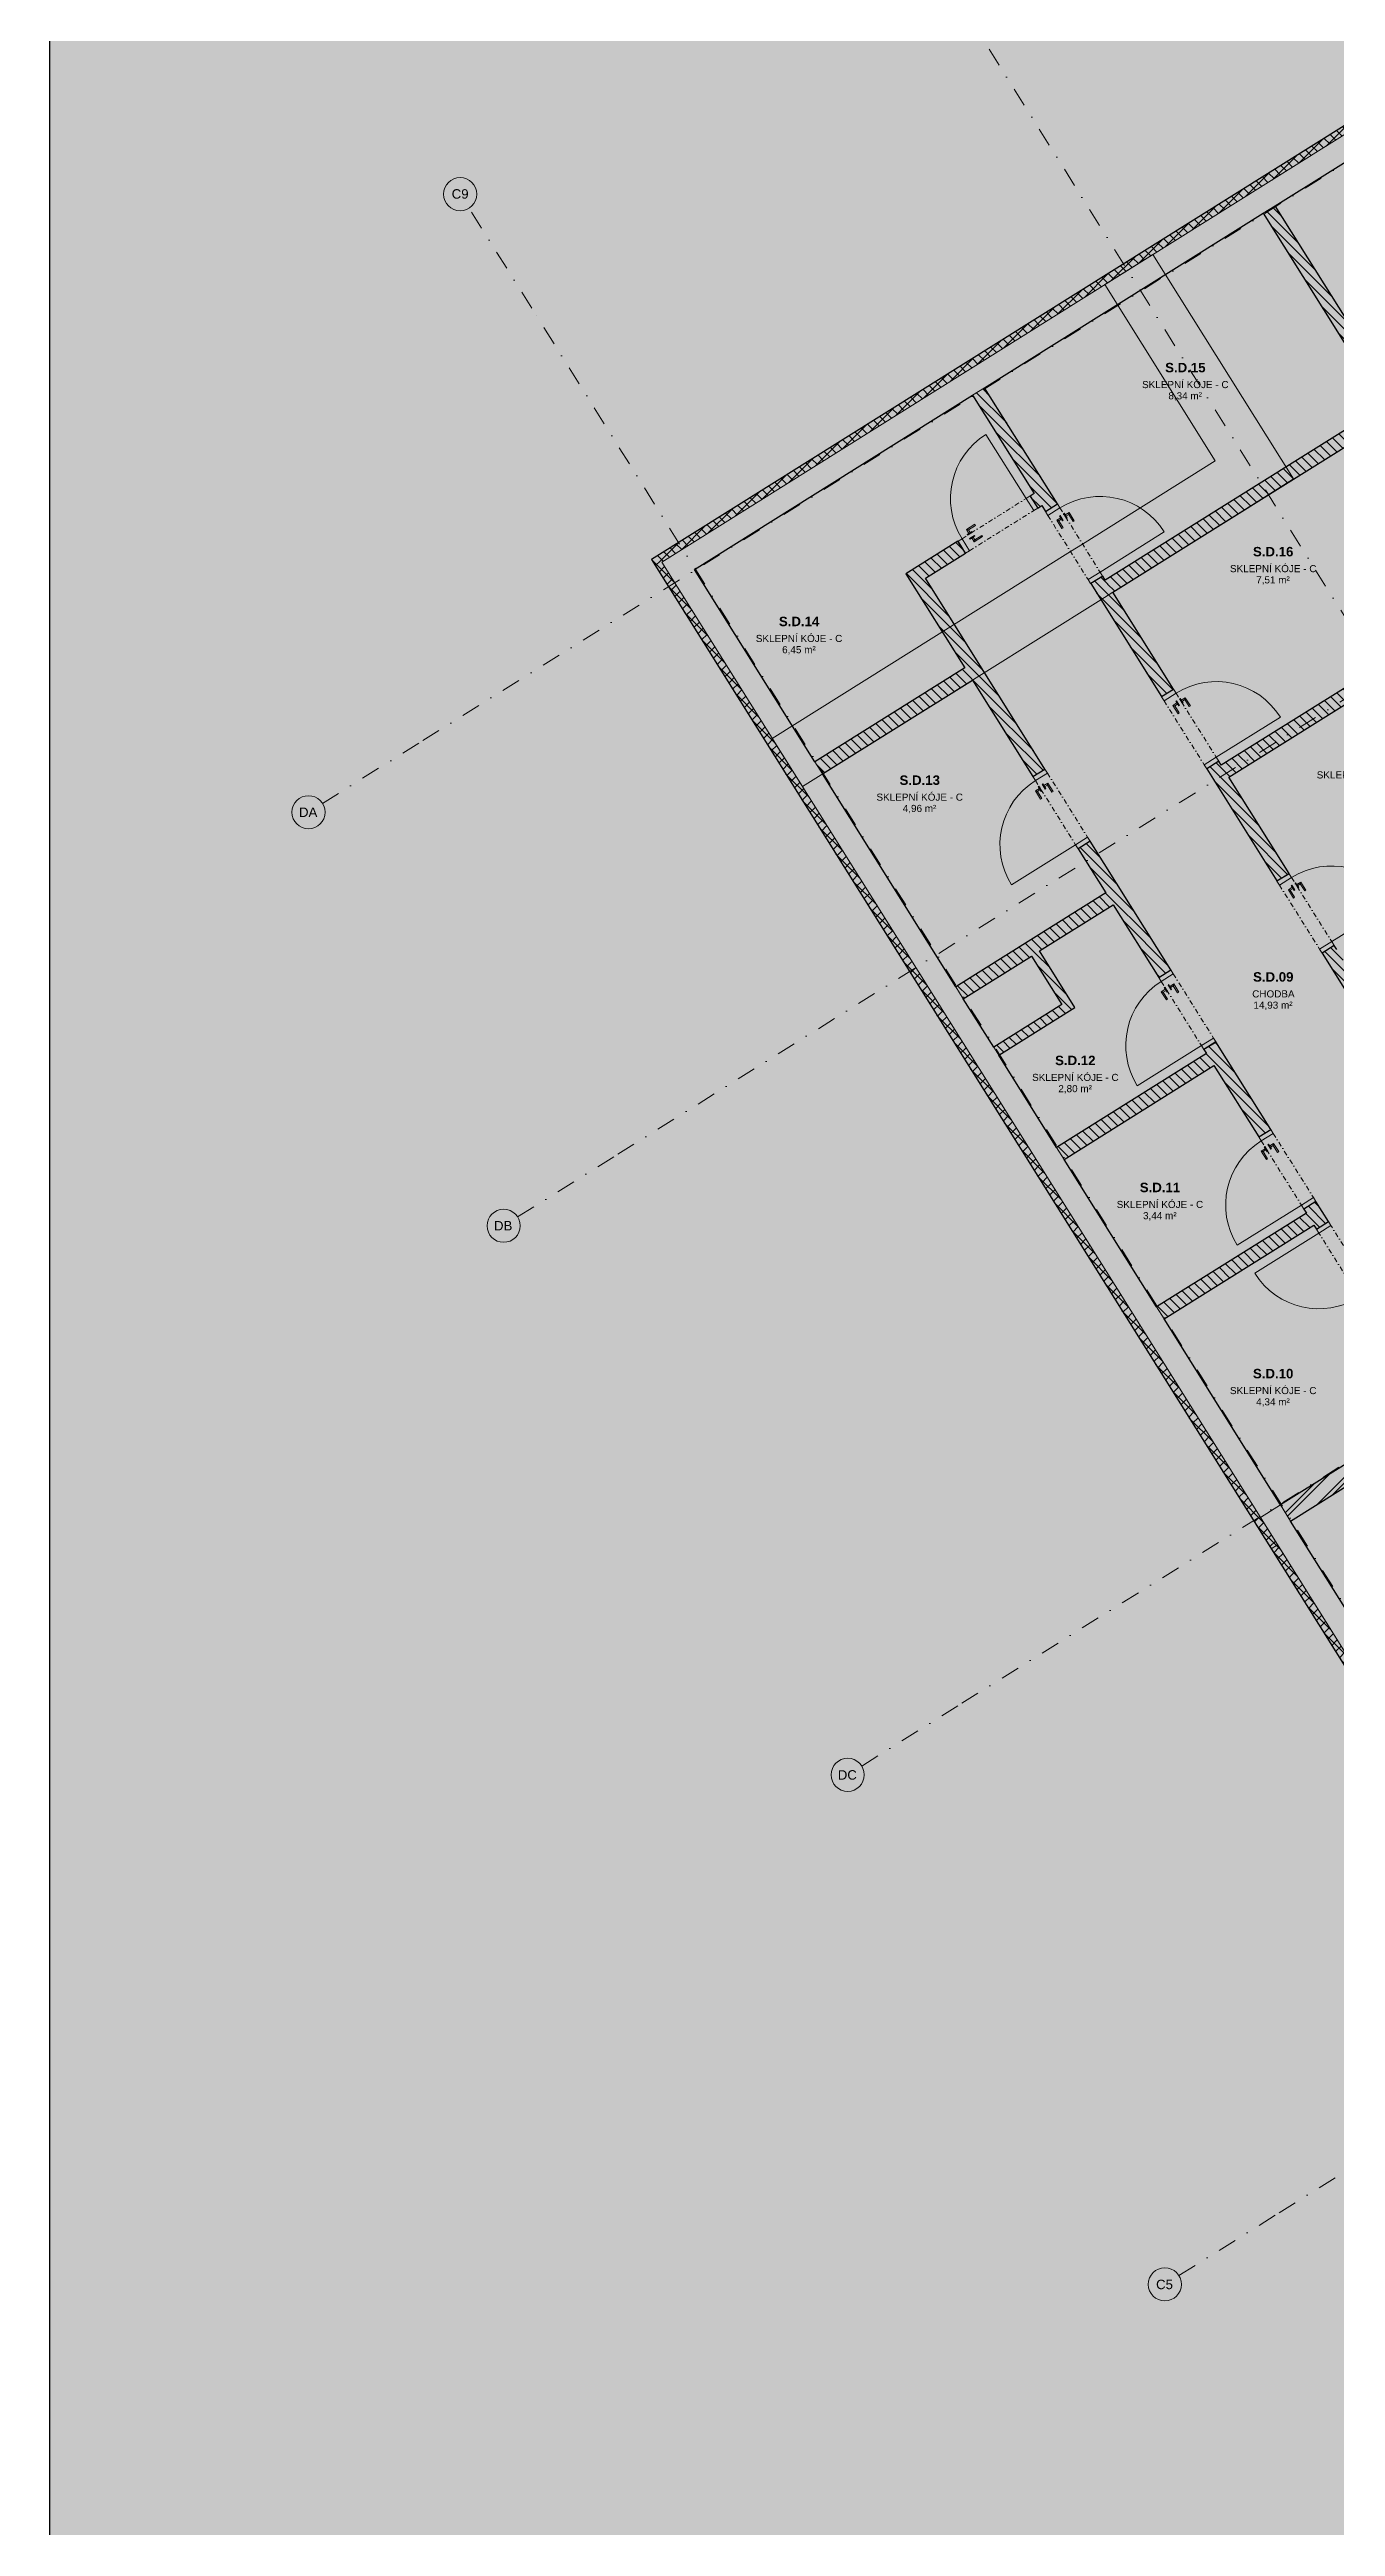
# Model space of a CAD drawing. Header units: millimetres. Extents: x -257414 to 61410, y -2356 to 77022.
# Drawn here: x -148928 to -135338, y 37137 to 63325 of the extents above; entities that cross this region are included whole.
import ezdxf

# ---------------------------------------------------------------- set-up
doc = ezdxf.new("R2010")
doc.units = ezdxf.units.MM
doc.linetypes.add('HA_DashDot_10mm-S3mm', pattern=[500, 200, -150, 0, -150])
doc.linetypes.add('HA_DashDot_2_2mm-S0_6mm', pattern=[110, 50, -30, 0, -30])
for name, color, linetype, lineweight in [('-UNDERLAY_A-AREA-____-IDEN', 9, 'Continuous', 9), ('-UNDERLAY_A-DOOR-____-OTLN', 9, 'Continuous', 9), ('-UNDERLAY_A-DOOR-FRAM-MCUT', 9, 'Continuous', 9), ('-UNDERLAY_A-FLOR-____-OTLN', 9, 'Continuous', 9), ('-UNDERLAY_A-FLOR-____-PATT', 9, 'Continuous', 9), ('-UNDERLAY_A-GENM-____-OTLN', 9, 'Continuous', 9), ('-UNDERLAY_A-WALL-____-MCUT', 9, 'Continuous', 9), ('-UNDERLAY_A-WALL-____-PATT', 9, 'Continuous', 25), ('-UNDERLAY_I-WALL-____-MCUT', 9, 'Continuous', 25), ('-UNDERLAY_S-BEAM-____-OTLN', 9, 'Continuous', 9), ('-UNDERLAY_S-GRID-____-IDEN', 9, 'Continuous', 9), ('-UNDERLAY_S-GRID-____-OTLN', 9, 'Continuous', 5), ('A-DOOR-____-MCUT', 9, 'HA_DashDot_2_2mm-S0_6mm', 9), ('A-DOOR-____-OTLN', 9, 'Continuous', 9)]:
    doc.layers.add(name, color=color, linetype=linetype, lineweight=lineweight)
doc.styles.add('Arial_1', font='arial.ttf', dxfattribs={"height": 100})
doc.styles.add('Arial_2', font='arial.ttf', dxfattribs={"height": 75})
doc.styles.add('Arial_B', font='arialbd.ttf', dxfattribs={"height": 100})
pattern_1 = [(45, (39655.53, 4369.22), (0, 106.06602), [75, -75]), (135, (39655.53, 4425.29), (-106.06602, 7e-15), [75, -75])]
pattern_2 = [(135, (39655.53, 4369.22), (-53.03301, -53.03301), [])]
pattern_3 = [(45, (39655.53, 4369.22), (-53.03301, 53.03301), []), (135, (39655.53, 4369.22), (-53.03301, -53.03301), [])]

# ---------------------------------------------------------------- blocks, each defined once
blk = doc.blocks.new('HA_DR_Single_Swing_Solid - In_800x1970_SKLEP-V15-1PP')
at = {"layer": '-UNDERLAY_A-DOOR-FRAM-MCUT'}
for p, q in [((-450, -75), (-450, 75)), ((-450, 75), (-400, 75)), ((-400, 75), (-400, -75)), ((400, 75), (450, 75)), ((400, -75), (400, 75)), ((450, 75), (450, -75)), ((-400, -75), (-450, -75)), ((450, -75), (400, -75))]:
    blk.add_line(p, q, dxfattribs=at)
at = {"layer": 'A-DOOR-____-MCUT'}
for p, q in [((-400, 75), (400, 75)), ((-400, -75), (400, -75))]:
    blk.add_line(p, q, dxfattribs=at)
at = {"layer": 'A-DOOR-____-OTLN', "lineweight": 5}
blk.add_line((400, 875), (400, 75), dxfattribs=at)
at = {"layer": 'A-DOOR-____-OTLN'}
for p, q in [((-330, 83), (-270, 83)), ((-330, 83), (-330, 75)), ((-270, 75), (-330, 75)), ((-330, 35), (-270, 35)), ((-330, 35), (-330, 27)), ((-270, 27), (-330, 27)), ((-308, 132), (-308, 83)), ((-205, 132), (-308, 132)), ((-308, 27), (-308, -22)), ((-293, 83), (-293, 118)), ((-293, 118), (-205, 118)), ((-293, -8), (-293, 27)), ((-270, 75), (-270, 83)), ((-270, 27), (-270, 35)), ((-205, 132), (-205, 118)), ((-308, -22), (-205, -22)), ((-205, -8), (-293, -8)), ((-205, -8), (-205, -22))]:
    blk.add_line(p, q, dxfattribs=at)
at = {"layer": 'A-DOOR-____-OTLN', "lineweight": 5}
blk.add_arc((400, 75), 800, 90, 180, dxfattribs=at)
at = {"layer": 'A-DOOR-____-OTLN'}
for points in [[(-293, 118), (-293, 118), (-293, 118), (-293, 118), (-293, 118), (-294, 119), (-294, 119), (-295, 120), (-295, 120), (-296, 121), (-297, 122), (-297, 122), (-298, 123), (-298, 123), (-299, 124), (-299, 124), (-300, 125), (-300, 125), (-300, 125), (-301, 126), (-301, 126), (-302, 127), (-302, 127), (-303, 128), (-303, 128), (-304, 129), (-304, 129), (-305, 130), (-305, 130), (-306, 131), (-306, 131), (-307, 132), (-307, 132), (-307, 132), (-308, 132), (-308, 132)], [(-308, -22), (-308, -22), (-307, -22), (-307, -22), (-307, -22), (-306, -21), (-306, -21), (-305, -20), (-305, -20), (-304, -19), (-303, -18), (-303, -18), (-302, -17), (-302, -17), (-301, -16), (-301, -16), (-300, -15), (-300, -15), (-300, -15), (-299, -14), (-299, -14), (-298, -13), (-298, -13), (-297, -12), (-297, -12), (-296, -11), (-296, -11), (-295, -10), (-295, -10), (-294, -9), (-294, -9), (-293, -8), (-293, -8), (-293, -8), (-293, -8), (-293, -8)]]:
    blk.add_open_spline(points, degree=3, knots=[0, 0, 0, 0, 0.083333, 0.125, 0.166667, 0.208333, 0.229167, 0.25, 0.291667, 0.333333, 0.354167, 0.375, 0.395833, 0.416667, 0.4375, 0.458333, 0.479167, 0.5, 0.520833, 0.541667, 0.5625, 0.583333, 0.604167, 0.625, 0.645833, 0.666667, 0.6875, 0.708333, 0.75, 0.770833, 0.791667, 0.833333, 0.875, 0.916667, 1, 1, 1, 1], dxfattribs=at)
blk = doc.blocks.new('HA_DR_Single_Swing_Solid - In_800x1970_SKLEP-V14-1PP')
at = {"layer": '-UNDERLAY_A-DOOR-FRAM-MCUT'}
for p, q in [((-400, 75), (-450, 75)), ((-450, 75), (-450, -75)), ((-400, -75), (-400, 75)), ((450, 75), (400, 75)), ((400, 75), (400, -75)), ((450, -75), (450, 75)), ((-450, -75), (-400, -75)), ((400, -75), (450, -75))]:
    blk.add_line(p, q, dxfattribs=at)
at = {"layer": 'A-DOOR-____-MCUT'}
for p, q in [((-400, 75), (400, 75)), ((-400, -75), (400, -75))]:
    blk.add_line(p, q, dxfattribs=at)
at = {"layer": 'A-DOOR-____-OTLN'}
for p, q in [((-308, 22), (-308, -27)), ((-205, 22), (-308, 22)), ((-293, -27), (-293, 7)), ((-293, 7), (-205, 7)), ((-205, 22), (-205, 7)), ((-330, -27), (-270, -27)), ((-330, -27), (-330, -35)), ((-270, -35), (-330, -35)), ((-330, -75), (-270, -75)), ((-330, -75), (-330, -83)), ((-270, -83), (-330, -83)), ((-308, -83), (-308, -133)), ((-308, -133), (-205, -133)), ((-293, -118), (-293, -83)), ((-205, -118), (-293, -118)), ((-270, -35), (-270, -27)), ((-270, -83), (-270, -75)), ((-205, -118), (-205, -133))]:
    blk.add_line(p, q, dxfattribs=at)
at = {"layer": 'A-DOOR-____-OTLN', "lineweight": 5}
blk.add_line((400, -875), (400, -75), dxfattribs=at)
blk.add_arc((400, -75), 800, 180, 270, dxfattribs=at)
at = {"layer": 'A-DOOR-____-OTLN'}
for points in [[(-293, 7), (-293, 7), (-293, 8), (-293, 8), (-293, 8), (-294, 9), (-294, 9), (-295, 10), (-295, 10), (-296, 11), (-297, 12), (-297, 12), (-298, 13), (-298, 13), (-299, 14), (-299, 14), (-300, 15), (-300, 15), (-300, 15), (-301, 16), (-301, 16), (-302, 17), (-302, 17), (-303, 18), (-303, 18), (-304, 19), (-304, 19), (-305, 20), (-305, 20), (-306, 21), (-306, 21), (-307, 22), (-307, 22), (-307, 22), (-308, 22), (-308, 22)], [(-308, -133), (-308, -133), (-307, -132), (-307, -132), (-307, -132), (-306, -131), (-306, -131), (-305, -130), (-305, -130), (-304, -129), (-303, -128), (-303, -128), (-302, -127), (-302, -127), (-301, -126), (-301, -126), (-300, -125), (-300, -125), (-300, -125), (-299, -124), (-299, -124), (-298, -123), (-298, -123), (-297, -122), (-297, -122), (-296, -121), (-296, -121), (-295, -120), (-295, -120), (-294, -119), (-294, -119), (-293, -118), (-293, -118), (-293, -118), (-293, -118), (-293, -118)]]:
    blk.add_open_spline(points, degree=3, knots=[0, 0, 0, 0, 0.083333, 0.125, 0.166667, 0.208333, 0.229167, 0.25, 0.291667, 0.333333, 0.354167, 0.375, 0.395833, 0.416667, 0.4375, 0.458333, 0.479167, 0.5, 0.520833, 0.541667, 0.5625, 0.583333, 0.604167, 0.625, 0.645833, 0.666667, 0.6875, 0.708333, 0.75, 0.770833, 0.791667, 0.833333, 0.875, 0.916667, 1, 1, 1, 1], dxfattribs=at)
blk = doc.blocks.new('HA_GM_Shaft_Rectangle _1_ - Default-1408910-1PP')
at = {"layer": '-UNDERLAY_A-GENM-____-OTLN'}
for p, q in [((0, -605), (0, 0)), ((0, 0), (850, 0)), ((850, 0), (850, -605)), ((850, -605), (0, -605))]:
    blk.add_line(p, q, dxfattribs=at)
blk = doc.blocks.new('Grid - Radius 3_5mm-353793-1PP')
at = {"layer": '-UNDERLAY_S-GRID-____-IDEN'}
blk.add_circle((0, 0), 3.5, dxfattribs=at)
blk = doc.blocks.new('A$C4e1402a9')
at = {"layer": '-UNDERLAY_A-FLOR-____-PATT'}
h = blk.add_hatch(color=256, dxfattribs=at)
h.paths.add_polyline_path([(6187, 46987), (6254, 47029), (4691, 49525), (4623, 49482), (5385, 48266)])
h.paths.add_polyline_path([(20996, 56263), (21170, 56372), (19607, 58868), (19433, 58759), (20307, 57364)])
at = {"layer": '-UNDERLAY_A-WALL-____-PATT', "lineweight": 5}
h = blk.add_hatch(dxfattribs=at)
h.set_pattern_fill('FP_15', color=256, style=0, pattern_type=2)
h.set_pattern_definition(pattern_3)
h.paths.add_polyline_path([(-1817, 59915), (6319, 65011), (6276, 65079), (-1859, 59983)])
h = blk.add_hatch(dxfattribs=at)
h.set_pattern_fill('FP_2', color=256, style=0, pattern_type=2)
h.set_pattern_definition(pattern_1)
h.paths.add_polyline_path([(-1472, 59836), (6629, 64911), (6497, 65123), (-1605, 60048)])
h = blk.add_hatch(dxfattribs=at)
h.set_pattern_fill('FP_3', color=256, style=0, pattern_type=2)
h.set_pattern_definition(pattern_2)
h.paths.add_polyline_path([(7041, 59611), (7168, 59690), (4667, 63682), (4540, 63602), (7023, 59638)])
h = blk.add_hatch(dxfattribs=at)
h.set_pattern_fill('FP_3', color=256, style=0, pattern_type=2)
h.set_pattern_definition(pattern_2)
h.paths.add_polyline_path([(7663, 51788), (7791, 51867), (7063, 53029), (6936, 52949), (7020, 52815)])
h.paths.add_polyline_path([(6458, 53712), (6585, 53792), (6452, 54004), (6325, 53924)])
h.paths.add_polyline_path([(5847, 54687), (5975, 54766), (5290, 55860), (5163, 55780), (5783, 54790)])
h.paths.add_polyline_path([(4685, 56543), (4812, 56622), (4069, 57809), (3942, 57729), (4682, 56547)])
h.paths.add_polyline_path([(3464, 58492), (3591, 58571), (2843, 59766), (2716, 59687), (3458, 58501)])
h.paths.add_polyline_path([(2238, 60449), (2365, 60529), (1595, 61758), (1468, 61678), (2212, 60491)])
h = blk.add_hatch(dxfattribs=at)
h.set_pattern_fill('FP_3', color=256, style=0, pattern_type=2)
h.set_pattern_definition(pattern_2)
h.paths.add_polyline_path([(2949, 59597), (5894, 61441), (5814, 61568), (2869, 59724), (2923, 59638)])
h = blk.add_hatch(dxfattribs=at)
h.set_pattern_fill('FP_3', color=256, style=0, pattern_type=2)
h.set_pattern_definition(pattern_2)
h.paths.add_polyline_path([(969, 59743), (1393, 60009), (1313, 60136), (890, 59870)])
h.paths.add_polyline_path([(2156, 60486), (2198, 60513), (2118, 60640), (2076, 60613), (2153, 60491)])
h = blk.add_hatch(dxfattribs=at)
h.set_pattern_fill('FP_15', color=256, style=0, pattern_type=2)
h.set_pattern_definition(pattern_3)
h.paths.add_polyline_path([(26013, 15334), (26081, 15376), (-1859, 59983), (-1927, 59941), (25330, 16424)])
h = blk.add_hatch(dxfattribs=at)
h.set_pattern_fill('FP_2', color=256, style=0, pattern_type=2)
h.set_pattern_definition(pattern_1)
h.paths.add_polyline_path([(13320, 35750), (13531, 35882), (-1605, 60048), (-1817, 59915), (11178, 39168)])
h = blk.add_hatch(dxfattribs=at)
h.set_pattern_fill('FP_3', color=256, style=0, pattern_type=2)
h.set_pattern_definition(pattern_2)
h.paths.add_polyline_path([(6307, 50938), (6435, 51018), (5707, 52180), (5580, 52100), (5844, 51678)])
h.paths.add_polyline_path([(5102, 52863), (5229, 52942), (5096, 53154), (4969, 53075), (5075, 52905)])
h.paths.add_polyline_path([(4492, 53837), (4619, 53917), (4040, 54841), (3913, 54761), (4420, 53952)])
h.paths.add_polyline_path([(3435, 55524), (3562, 55604), (2710, 56964), (2583, 56884), (3351, 55658)])
h.paths.add_polyline_path([(2105, 57647), (2233, 57726), (890, 59870), (763, 59791), (2105, 57648)])
h = blk.add_hatch(dxfattribs=at)
h.set_pattern_fill('FP_3', color=256, style=0, pattern_type=2)
h.set_pattern_definition(pattern_2)
h.paths.add_polyline_path([(-119, 57675), (1466, 58668), (1386, 58795), (-199, 57803)])
h = blk.add_hatch(dxfattribs=at)
h.set_pattern_fill('FP_3', color=256, style=0, pattern_type=2)
h.set_pattern_definition(pattern_2)
h.paths.add_polyline_path([(4175, 57639), (5735, 58616), (5655, 58743), (4096, 57766)])
h = blk.add_hatch(dxfattribs=at)
h.set_pattern_fill('FP_1', color=256, style=0, pattern_type=2)
h.set_pattern_definition([(45, (39655.53, 4369.22), (-125.7236, 125.7236), []), (45, (39655.53, 4559.72), (-125.7236, 125.7236), [])])
h.paths.add_polyline_path([(4829, 49776), (6668, 50928), (6562, 51098), (4723, 49946)])
h.paths.add_polyline_path([(7515, 51459), (9816, 52900), (9710, 53070), (7409, 51629), (7434, 51589)])
h.paths.add_polyline_path([(10664, 53431), (12681, 54695), (12574, 54864), (10557, 53601)])
h.paths.add_polyline_path([(13528, 55225), (15198, 56271), (15091, 56441), (13422, 55395), (13488, 55289)])
h.paths.add_polyline_path([(16045, 56802), (16626, 57166), (16519, 57335), (15939, 56971)])
h.paths.add_polyline_path([(17473, 57696), (19147, 58745), (19041, 58914), (17367, 57866)])
h = blk.add_hatch(dxfattribs=at)
h.set_pattern_fill('FP_3', color=256, style=0, pattern_type=2)
h.set_pattern_definition(pattern_2)
h.paths.add_polyline_path([(1370, 55298), (2955, 56291), (2875, 56418), (1290, 55425)])
h = blk.add_hatch(dxfattribs=at)
h.set_pattern_fill('FP_3', color=256, style=0, pattern_type=2)
h.set_pattern_definition(pattern_2)
h.paths.add_polyline_path([(2412, 55237), (2496, 55290), (2175, 55803), (2090, 55749)])
h = blk.add_hatch(dxfattribs=at)
h.set_pattern_fill('FP_3', color=256, style=0, pattern_type=2)
h.set_pattern_definition(pattern_2)
h.paths.add_polyline_path([(1744, 54701), (2549, 55205), (2496, 55290), (1691, 54786)])
h = blk.add_hatch(dxfattribs=at)
h.set_pattern_fill('FP_3', color=256, style=0, pattern_type=2)
h.set_pattern_definition(pattern_2)
h.paths.add_polyline_path([(2434, 53599), (4019, 54592), (3939, 54719), (2355, 53726)])
h = blk.add_hatch(dxfattribs=at)
h.set_pattern_fill('FP_3', color=256, style=0, pattern_type=2)
h.set_pattern_definition(pattern_2)
h.paths.add_polyline_path([(3491, 51913), (5075, 52905), (4996, 53032), (3411, 52040)])
at = {"layer": '-UNDERLAY_A-FLOR-____-OTLN'}
for p, q in [((4511, 49813), (4723, 49946)), ((7634, 44826), (4511, 49813)), ((4623, 49482), (4691, 49525))]:
    blk.add_line(p, q, dxfattribs=at)
at = {"layer": '-UNDERLAY_A-WALL-____-MCUT', "lineweight": 25}
for p, q in [((21785, 74793), (-1927, 59941)), ((-1927, 59941), (26055, 15266))]:
    blk.add_line(p, q, dxfattribs=at)
at = {"layer": '-UNDERLAY_A-WALL-____-MCUT'}
for p, q in [((21760, 74683), (-1817, 59915)), ((4667, 63682), (4540, 63602)), ((1595, 61758), (1468, 61678)), ((-1817, 59915), (26081, 15376)), ((-1817, 59915), (13320, 35750)), ((-199, 57803), (-119, 57675)), ((1290, 55425), (1370, 55298)), ((1691, 54786), (1744, 54701)), ((2355, 53726), (2434, 53599)), ((3411, 52040), (3491, 51913)), ((4723, 49946), (4829, 49776))]:
    blk.add_line(p, q, dxfattribs=at)
at = {"layer": '-UNDERLAY_I-WALL-____-MCUT'}
for p, q in [((4667, 63682), (6460, 64805)), ((7168, 59690), (4667, 63682)), ((1595, 61758), (4540, 63602)), ((4540, 63602), (5814, 61568)), ((-1472, 59836), (1468, 61678)), ((1468, 61678), (2118, 60640)), ((2365, 60529), (1595, 61758)), ((5814, 61568), (2869, 59724)), ((2949, 59597), (5894, 61441)), ((2118, 60640), (2076, 60613)), ((2076, 60613), (2156, 60486)), ((2156, 60486), (2198, 60513)), ((2198, 60513), (2238, 60449)), ((2238, 60449), (2365, 60529)), ((1313, 60136), (763, 59791)), ((969, 59743), (1393, 60009)), ((1393, 60009), (1313, 60136)), ((-199, 57803), (-1472, 59836)), ((763, 59791), (1386, 58795)), ((2233, 57726), (969, 59743)), ((2843, 59766), (2716, 59687)), ((2869, 59724), (2843, 59766)), ((2716, 59687), (3464, 58492)), ((3591, 58571), (2949, 59597)), ((7041, 59611), (4096, 57766)), ((1386, 58795), (-199, 57803)), ((-119, 57675), (1466, 58668)), ((1466, 58668), (2105, 57647)), ((3464, 58492), (3591, 58571)), ((4175, 57639), (5735, 58616)), ((1290, 55425), (-119, 57675)), ((2105, 57647), (2233, 57726)), ((4069, 57809), (3942, 57729)), ((3942, 57729), (4685, 56543)), ((4096, 57766), (4069, 57809)), ((4812, 56622), (4175, 57639)), ((2710, 56964), (2583, 56884)), ((2583, 56884), (2875, 56418)), ((3562, 55604), (2710, 56964)), ((4685, 56543), (4812, 56622)), ((2875, 56418), (1290, 55425)), ((2175, 55803), (2955, 56291)), ((2955, 56291), (3435, 55524)), ((2549, 55205), (2175, 55803)), ((5290, 55860), (5163, 55780)), ((5163, 55780), (5847, 54687)), ((5316, 55817), (5290, 55860)), ((1370, 55298), (2090, 55749)), ((2090, 55749), (2412, 55237)), ((3435, 55524), (3562, 55604)), ((1691, 54786), (1370, 55298)), ((2412, 55237), (1691, 54786)), ((1744, 54701), (2549, 55205)), ((4040, 54841), (3913, 54761)), ((3913, 54761), (3939, 54719)), ((4619, 53917), (4040, 54841)), ((2355, 53726), (1744, 54701)), ((3939, 54719), (2355, 53726)), ((2434, 53599), (4019, 54592)), ((4019, 54592), (4492, 53837)), ((4492, 53837), (4619, 53917)), ((3411, 52040), (2434, 53599)), ((4996, 53032), (3411, 52040)), ((3491, 51913), (5075, 52905)), ((5096, 53154), (4969, 53075)), ((4969, 53075), (4996, 53032)), ((5075, 52905), (5102, 52863)), ((5229, 52942), (5096, 53154)), ((5102, 52863), (5229, 52942)), ((4723, 49946), (3491, 51913)), ((6307, 50938), (4723, 49946)), ((4829, 49776), (6668, 50928)), ((13399, 36094), (4829, 49776))]:
    blk.add_line(p, q, dxfattribs=at)
at = {"layer": '-UNDERLAY_S-BEAM-____-OTLN'}
for p, q in [((3374, 63167), (2865, 62848)), ((4860, 60794), (3374, 63167)), ((4033, 60984), (2865, 62848)), ((2630, 60105), (4033, 60984)), ((4352, 60475), (4860, 60794)), ((2949, 59597), (4352, 60475)), ((-649, 58051), (2503, 60026)), ((2503, 60026), (2630, 60105)), ((-331, 57543), (2822, 59517)), ((2822, 59517), (2949, 59597)), ((-649, 58051), (-331, 57543))]:
    blk.add_line(p, q, dxfattribs=at)
at = {"layer": '-UNDERLAY_S-GRID-____-OTLN', "linetype": 'HA_DashDot_10mm-S3mm', "lineweight": 9}
for p, q in [((-4343, 58027), (24329, 75986)), ((-2281, 53654), (26877, 71918)), ((1355, 47849), (30513, 66112)), ((11305, 49912), (1513, 65544)), ((-3190, 62598), (-3854, 63657)), ((6601, 46966), (-3190, 62598)), ((-5402, 57363), (-4343, 58027)), ((4708, 42462), (24675, 54968)), ((-3340, 52991), (-2281, 53654)), ((296, 47186), (1355, 47849)), ((3649, 41799), (4708, 42462))]:
    blk.add_line(p, q, dxfattribs=at)
at = {"layer": '-UNDERLAY_A-DOOR-____-OTLN'}
for name, p, rotation in [('HA_DR_Single_Swing_Solid - In_800x1970_SKLEP-V15-1PP', (1735, 60311), 32.0612494774555), ('HA_DR_Single_Swing_Solid - In_800x1970_SKLEP-V15-1PP', (2540, 60108), 302.0623857557159), ('HA_DR_Single_Swing_Solid - In_800x1970_SKLEP-V15-1PP', (3767, 58150), 302.0623857557159), ('HA_DR_Single_Swing_Solid - In_800x1970_SKLEP-V14-1PP', (2408, 57305), 302.0623857557159), ('HA_DR_Single_Swing_Solid - In_800x1970_SKLEP-V15-1PP', (4987, 56201), 302.0623857557159), ('HA_DR_Single_Swing_Solid - In_800x1970_SKLEP-V14-1PP', (3738, 55182), 302.0623857557159), ('HA_DR_Single_Swing_Solid - In_800x1970_SKLEP-V14-1PP', (4794, 53496), 302.0623857557159), ('HA_DR_Single_Swing_Solid - In_800x1970_SKLEP-V15-1PP', (5404, 52521), 122.0623857557159)]:
    blk.add_blockref(name, p, dxfattribs=dict(at, rotation=rotation))
at = {"layer": '-UNDERLAY_A-GENM-____-OTLN', "lineweight": 5, "rotation": 32.06124947745553}
blk.add_blockref('HA_GM_Shaft_Rectangle _1_ - Default-1408910-1PP', (1370, 55298), dxfattribs=at)
at = {"layer": '-UNDERLAY_S-GRID-____-IDEN'}
for p, xscale, yscale, zscale, rotation in [((-3947, 63805), 49.99999999999998, 49.99999999999998, 49.99999999999998, 32.06124947745571), ((-5550, 57270), 49.99999999999997, 49.99999999999997, 49.99999999999997, 302.0612494774554), ((-3488, 52898), 49.99999999999998, 49.99999999999998, 49.99999999999998, 302.0612494774553), ((148, 47093), 49.99999999999998, 49.99999999999998, 49.99999999999998, 302.0612494774553), ((3500, 41706), 49.99999999999997, 49.99999999999997, 49.99999999999997, 302.0612494774553)]:
    blk.add_blockref('Grid - Radius 3_5mm-353793-1PP', p, dxfattribs=dict(at, xscale=xscale, yscale=yscale, zscale=zscale, rotation=rotation))
at = {"layer": '-UNDERLAY_A-AREA-____-IDEN', "lineweight": 5, "attachment_point": 1}
for s, insert, char_height, width, style in [('SKLEPNÍ KÓJE - C', (3259, 61829), 75, 1114.35, 'Arial_2'), ('S.D.15', (3503, 62021), 100, 529.11, 'Arial_B'), ('8,34 m²', (3537, 61710), 75, 440.93, 'Arial_2'), ('S.D.16', (4431, 60075), 100, 529.11, 'Arial_B'), ('SKLEPNÍ KÓJE - C', (4188, 59883), 75, 1114.35, 'Arial_2'), ('7,51 m²', (4465, 59764), 75, 440.93, 'Arial_2'), ('S.D.14', (-579, 59337), 100, 529.11, 'Arial_B'), ('SKLEPNÍ KÓJE - C', (-823, 59145), 75, 1114.35, 'Arial_2'), ('6,45 m²', (-545, 59026), 75, 440.93, 'Arial_2'), ('S.D.13', (696, 57659), 100, 529.11, 'Arial_B'), ('SKLEPNÍ KÓJE - C', (5105, 57702), 75, 1114.35, 'Arial_2'), ('SKLEPNÍ KÓJE - C', (452, 57467), 75, 1114.35, 'Arial_2'), ('4,96 m²', (730, 57348), 75, 440.93, 'Arial_2'), ('S.D.09', (4432, 55579), 100, 529.11, 'Arial_B'), ('CHODBA', (4423, 55387), 75, 545.15, 'Arial_2'), ('14,93 m²', (4436, 55268), 75, 513.08, 'Arial_2'), ('SKLEPNÍ KÓJE - C', (2097, 54504), 75, 1114.35, 'Arial_2'), ('S.D.12', (2340, 54696), 100, 529.11, 'Arial_B'), ('2,80 m²', (2374, 54385), 75, 440.93, 'Arial_2'), ('SKLEPNÍ KÓJE - C', (2991, 53161), 75, 1114.35, 'Arial_2'), ('S.D.11', (3235, 53353), 100, 529.11, 'Arial_B'), ('3,44 m²', (3269, 53042), 75, 440.93, 'Arial_2'), ('S.D.10', (4431, 51385), 100, 529.11, 'Arial_B'), ('SKLEPNÍ KÓJE - C', (4188, 51193), 75, 1114.35, 'Arial_2'), ('4,34 m²', (4465, 51074), 75, 440.93, 'Arial_2')]:
    blk.add_mtext(s, dxfattribs=dict(at, insert=insert, char_height=char_height, width=width, style=style))
at = {"layer": '-UNDERLAY_S-GRID-____-IDEN', "lineweight": 5, "char_height": 100, "attachment_point": 1, "style": 'Arial_1'}
for s, insert, width in [('C9', (-4037, 63857), 220.46), ('DA', (-5651, 57320), 240.51), ('DB', (-3590, 52948), 240.51), ('DC', (43, 47142), 248.52), ('C5', (3407, 41755), 220.46)]:
    blk.add_mtext(s, dxfattribs=dict(at, insert=insert, width=width))

msp = doc.modelspace()

# ---------------------------------------------------------------- hatches: boundary and pattern name
h = msp.add_hatch(color=41)
h.dxf.hatch_style = 1
h.paths.add_polyline_path([(-148928, 77022), (-148928, 29379), (-69790, 29379), (-69790, 77022)])

# ---------------------------------------------------------------- next in the draw order: block references
at = {"color": 252}
msp.add_blockref('A$C4e1402a9', (-140641, -2009), dxfattribs=at)

# ---------------------------------------------------------------- next in the draw order: linework, layer by layer
at = {"color": 41}
msp.add_lwpolyline([(-148928, 77022), (-148928, 29379), (-69790, 29379), (-69790, 77022)], close=True, dxfattribs=at)

doc.saveas('drawing.dxf')
